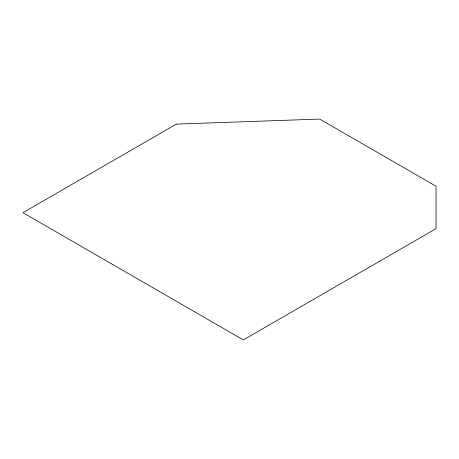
<?xml version="1.0" encoding="UTF-8"?>
<svg xmlns="http://www.w3.org/2000/svg" width="459" height="459" viewBox="0 0 459 459"><rect width="100%" height="100%" fill="white"/><g stroke="black" fill="none" stroke-linecap="round" stroke-linejoin="round"><path stroke-width="0.69" d="M176.376 124.108L22.95 212.689L243.333 339.924L436.05 228.657L436.05 186.245L319.705 119.076L176.376 124.108"/></g></svg>
